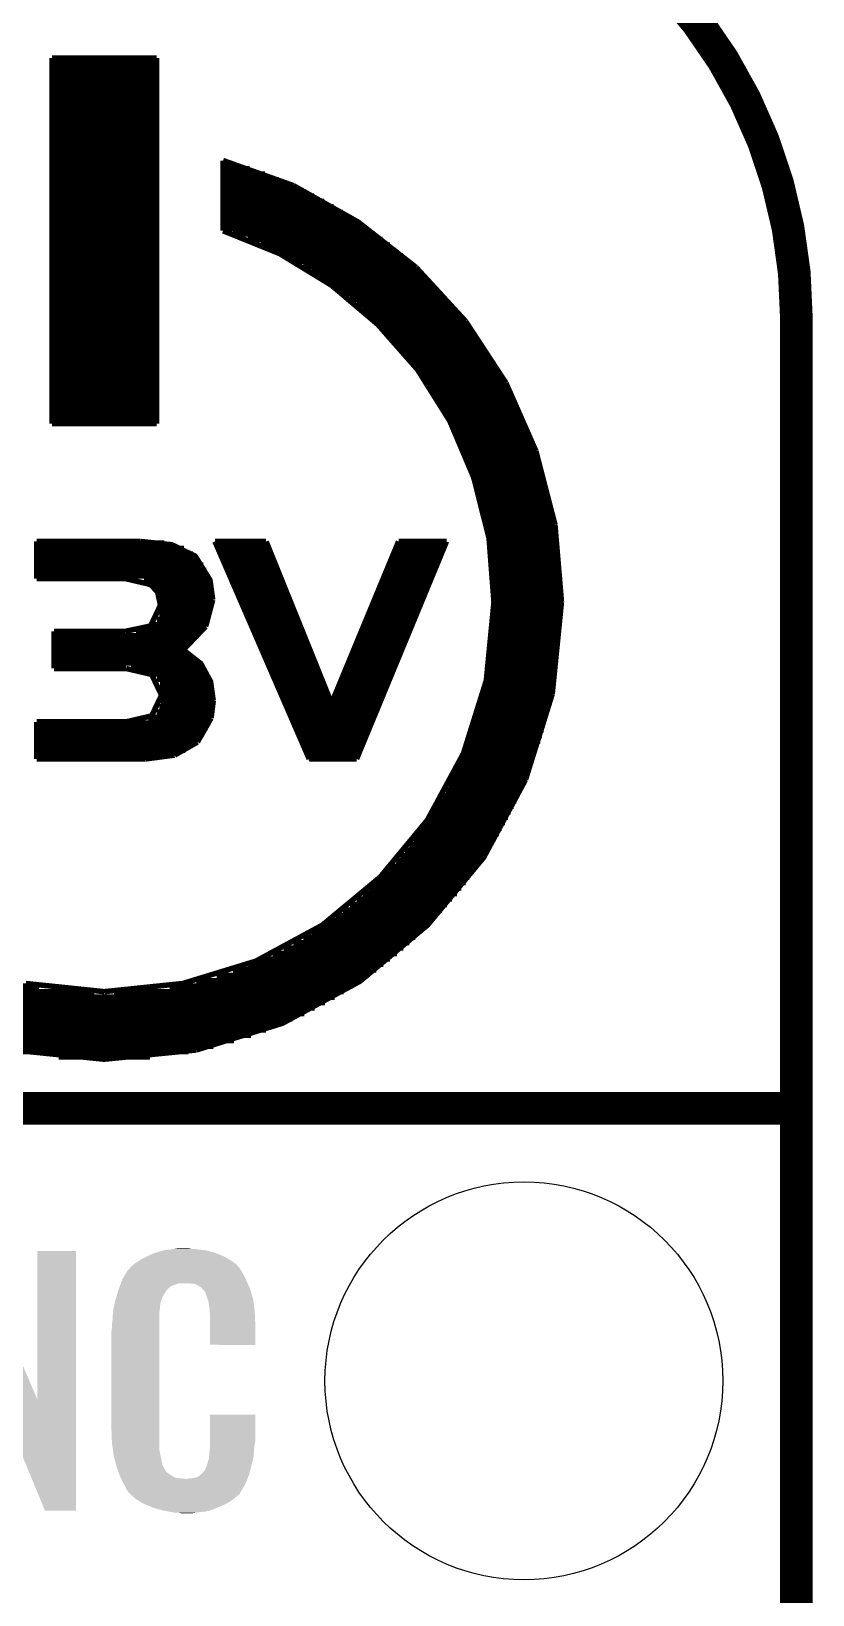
# Model space of a CAD drawing. Extents: x -1.3 to 24.2, y -3.9 to 39.2.
# Drawn here: x 20.56 to 24.21, y 16.78 to 24.07 of the extents above; entities that cross this region are included whole.
import ezdxf

# ---------------------------------------------------------------- set-up
doc = ezdxf.new("R2010")
doc.units = 0
doc.layers.get('0').update_dxf_attribs({"linetype": 'CONTINUOUS'})
for name, color, linetype in [('6DOF_IMU_14_CLICK_V100_GKO', 5, 'CONTINUOUS'), ('6DOF_IMU_14_CLICK_V100_GTO', 14, 'CONTINUOUS'), ('6DOF_IMU_14_CLICK_V100_GTS', 12, 'CONTINUOUS')]:
    doc.layers.add(name, color=color, linetype=linetype)

# ---------------------------------------------------------------- blocks, each defined once
blk = doc.blocks.new('ROUND_24')
blk.add_circle((0, 0), 0.9271)

msp = doc.modelspace()

# ---------------------------------------------------------------- linework, layer by layer
at = {"layer": '6DOF_IMU_14_CLICK_V100_GKO', "const_width": 0.1524}
msp.add_lwpolyline([(24.13, 22.733, 0.4142136), (21.844, 25.019)], format="xyb", dxfattribs=at)
msp.add_lwpolyline([(24.13, -1.27), (24.13, 22.733)], dxfattribs=at)
at = {"layer": '6DOF_IMU_14_CLICK_V100_GTO'}
for points, const_width in [([(20.66036, 22.24024), (20.66036, 23.94458)], 0.0254), ([(20.66036, 23.94458), (21.14804, 23.94458)], 0.0254), ([(20.66036, 23.93442), (21.14804, 23.93442)], 0.0254), ([(20.66036, 23.90902), (21.14804, 23.90902)], 0.0254), ([(21.14804, 22.24024), (21.14804, 23.94458)], 0.0254), ([(20.66036, 23.88362), (21.14804, 23.88362)], 0.0254), ([(20.66036, 23.85822), (21.14804, 23.85822)], 0.0254), ([(20.66036, 23.83282), (21.14804, 23.83282)], 0.0254), ([(20.66036, 23.80742), (21.14804, 23.80742)], 0.0254), ([(20.66036, 23.78202), (21.14804, 23.78202)], 0.0254), ([(20.66036, 23.75662), (21.14804, 23.75662)], 0.0254), ([(20.66036, 23.73122), (21.14804, 23.73122)], 0.0254), ([(20.66036, 23.70582), (21.14804, 23.70582)], 0.0254), ([(20.66036, 23.68042), (21.14804, 23.68042)], 0.0254), ([(20.66036, 23.65502), (21.14804, 23.65502)], 0.0254), ([(20.66036, 23.62962), (21.14804, 23.62962)], 0.0254), ([(20.66036, 23.60422), (21.14804, 23.60422)], 0.0254), ([(20.66036, 23.57882), (21.14804, 23.57882)], 0.0254), ([(20.66036, 23.55342), (21.14804, 23.55342)], 0.0254), ([(20.66036, 23.52802), (21.14804, 23.52802)], 0.0254), ([(20.66036, 23.50262), (21.14804, 23.50262)], 0.0254), ([(20.66036, 23.47722), (21.14804, 23.47722)], 0.0254), ([(20.66036, 23.45182), (21.14804, 23.45182)], 0.0254), ([(21.45792, 23.1394), (21.45792, 23.46706)], 0.0254), ([(21.45792, 23.46706), (21.78558, 23.35022)], 0.0254), ([(21.45792, 23.45436), (21.5011, 23.45436)], 0.0254), ([(20.66036, 23.42642), (21.14804, 23.42642)], 0.0254), ([(20.66036, 23.40102), (21.14804, 23.40102)], 0.0254), ([(21.45792, 23.42896), (21.58238, 23.42896)], 0.0254), ([(21.45792, 23.40356), (21.6535, 23.40356)], 0.0254), ([(21.45792, 23.37816), (21.717, 23.37816)], 0.0254), ([(20.66036, 23.37562), (21.14804, 23.37562)], 0.0254), ([(20.66036, 23.35022), (21.14804, 23.35022)], 0.0254), ([(20.66036, 23.32482), (21.14804, 23.32482)], 0.0254), ([(21.45792, 23.35276), (21.77542, 23.35276)], 0.0254), ([(21.45792, 23.32736), (21.8313, 23.32736)], 0.0254), ([(21.78558, 23.35022), (22.08784, 23.18004)], 0.0254), ([(20.66036, 23.29942), (21.14804, 23.29942)], 0.0254), ([(20.66036, 23.27402), (21.14804, 23.27402)], 0.0254), ([(20.66036, 23.24862), (21.14804, 23.24862)], 0.0254), ([(21.45792, 23.30196), (21.8821, 23.30196)], 0.0254), ([(21.45792, 23.27656), (21.93036, 23.27656)], 0.0254), ([(21.45792, 23.25116), (21.97354, 23.25116)], 0.0254), ([(20.66036, 23.22322), (21.14804, 23.22322)], 0.0254), ([(20.66036, 23.19782), (21.14804, 23.19782)], 0.0254), ([(20.66036, 23.17242), (21.14804, 23.17242)], 0.0254), ([(21.45792, 23.22576), (22.01672, 23.22576)], 0.0254), ([(21.45792, 23.20036), (22.05736, 23.20036)], 0.0254), ([(21.45792, 23.17496), (22.09546, 23.17496)], 0.0254), ([(22.08784, 23.18004), (22.35708, 22.96922)], 0.0254), ([(20.66036, 23.14702), (21.14804, 23.14702)], 0.0254), ([(20.66036, 23.12162), (21.14804, 23.12162)], 0.0254), ([(20.66036, 23.09622), (21.14804, 23.09622)], 0.0254), ([(21.45792, 23.14956), (22.13356, 23.14956)], 0.0254), ([(21.45792, 23.1394), (21.72208, 23.03272), (21.96338, 22.8854), (22.17928, 22.70252), (22.3647, 22.4917), (22.51456, 22.25294), (22.62632, 21.98878), (22.69744, 21.70684), (22.7203, 21.40966)], 0.0254), ([(21.50364, 23.12416), (22.16658, 23.12416)], 0.0254), ([(21.57222, 23.09876), (22.20214, 23.09876)], 0.0254), ([(20.66036, 23.07082), (21.14804, 23.07082)], 0.0254), ([(20.66036, 23.04542), (21.14804, 23.04542)], 0.0254), ([(20.66036, 23.02002), (21.14804, 23.02002)], 0.0254), ([(21.63318, 23.07336), (22.23516, 23.07336)], 0.0254), ([(21.68906, 23.04796), (22.26564, 23.04796)], 0.0254), ([(21.73986, 23.02256), (22.29612, 23.02256)], 0.0254), ([(20.66036, 22.99462), (21.14804, 22.99462)], 0.0254), ([(20.66036, 22.96922), (21.14804, 22.96922)], 0.0254), ([(20.66036, 22.94382), (21.14804, 22.94382)], 0.0254), ([(21.78558, 22.99716), (22.32406, 22.99716)], 0.0254), ([(21.8313, 22.97176), (22.352, 22.97176)], 0.0254), ([(21.87194, 22.94636), (22.37994, 22.94636)], 0.0254), ([(22.35708, 22.96922), (22.58822, 22.71776)], 0.0254), ([(20.66036, 22.91842), (21.14804, 22.91842)], 0.0254), ([(20.66036, 22.89302), (21.14804, 22.89302)], 0.0254), ([(20.66036, 22.86762), (21.14804, 22.86762)], 0.0254), ([(21.91004, 22.92096), (22.40534, 22.92096)], 0.0254), ([(21.94814, 22.89556), (22.43074, 22.89556)], 0.0254), ([(21.9837, 22.87016), (22.4536, 22.87016)], 0.0254), ([(20.66036, 22.84222), (21.14804, 22.84222)], 0.0254), ([(20.66036, 22.81682), (21.14804, 22.81682)], 0.0254), ([(22.01672, 22.84476), (22.479, 22.84476)], 0.0254), ([(22.04974, 22.81936), (22.50186, 22.81936)], 0.0254), ([(22.08022, 22.79396), (22.52472, 22.79396)], 0.0254), ([(20.66036, 22.79142), (21.14804, 22.79142)], 0.0254), ([(20.66036, 22.76602), (21.14804, 22.76602)], 0.0254), ([(20.66036, 22.74062), (21.14804, 22.74062)], 0.0254), ([(22.10816, 22.76856), (22.54504, 22.76856)], 0.0254), ([(22.1361, 22.74316), (22.56536, 22.74316)], 0.0254), ([(20.66036, 22.71522), (21.14804, 22.71522)], 0.0254), ([(20.66036, 22.68982), (21.14804, 22.68982)], 0.0254), ([(20.66036, 22.66442), (21.14804, 22.66442)], 0.0254), ([(22.16404, 22.71776), (22.58568, 22.71776)], 0.0254), ([(22.18944, 22.69236), (22.606, 22.69236)], 0.0254), ([(22.21484, 22.66696), (22.62378, 22.66696)], 0.0254), ([(22.58822, 22.71776), (22.77618, 22.43074)], 0.0254), ([(20.66036, 22.63902), (21.14804, 22.63902)], 0.0254), ([(20.66036, 22.61362), (21.14804, 22.61362)], 0.0254), ([(20.66036, 22.58822), (21.14804, 22.58822)], 0.0254), ([(22.2377, 22.64156), (22.64156, 22.64156)], 0.0254), ([(22.26056, 22.61616), (22.65934, 22.61616)], 0.0254), ([(22.28342, 22.59076), (22.67712, 22.59076)], 0.0254), ([(20.66036, 22.56282), (21.14804, 22.56282)], 0.0254), ([(20.66036, 22.53742), (21.14804, 22.53742)], 0.0254), ([(20.66036, 22.51202), (21.14804, 22.51202)], 0.0254), ([(22.30628, 22.56536), (22.6949, 22.56536)], 0.0254), ([(22.3266, 22.53996), (22.71014, 22.53996)], 0.0254), ([(22.34692, 22.51456), (22.72538, 22.51456)], 0.0254), ([(20.66036, 22.48662), (21.14804, 22.48662)], 0.0254), ([(20.66036, 22.46122), (21.14804, 22.46122)], 0.0254), ([(20.66036, 22.43582), (21.14804, 22.43582)], 0.0254), ([(22.3647, 22.48916), (22.74062, 22.48916)], 0.0254), ([(22.38248, 22.46376), (22.75586, 22.46376)], 0.0254), ([(22.40026, 22.43836), (22.7711, 22.43836)], 0.0254), ([(22.77618, 22.43074), (22.91588, 22.11324)], 0.0254), ([(20.66036, 22.41042), (21.14804, 22.41042)], 0.0254), ([(20.66036, 22.38502), (21.14804, 22.38502)], 0.0254), ([(20.66036, 22.35962), (21.14804, 22.35962)], 0.0254), ([(22.41804, 22.41296), (22.7838, 22.41296)], 0.0254), ([(22.43582, 22.38756), (22.79904, 22.38756)], 0.0254), ([(22.45106, 22.36216), (22.81174, 22.36216)], 0.0254), ([(20.66036, 22.33422), (21.14804, 22.33422)], 0.0254), ([(20.66036, 22.30882), (21.14804, 22.30882)], 0.0254), ([(20.66036, 22.28342), (21.14804, 22.28342)], 0.0254), ([(22.4663, 22.33676), (22.82444, 22.33676)], 0.0254), ([(22.48154, 22.31136), (22.8346, 22.31136)], 0.0254), ([(22.49678, 22.28596), (22.8473, 22.28596)], 0.0254), ([(20.66036, 22.25802), (21.14804, 22.25802)], 0.0254), ([(20.66036, 22.24024), (21.14804, 22.24024)], 0.0254), ([(22.50948, 22.26056), (22.85746, 22.26056)], 0.0254), ([(22.52218, 22.23516), (22.87016, 22.23516)], 0.0254), ([(22.53488, 22.20976), (22.88032, 22.20976)], 0.0254), ([(22.54758, 22.18436), (22.89048, 22.18436)], 0.0254), ([(22.56028, 22.15896), (22.90064, 22.15896)], 0.0254), ([(22.57044, 22.13356), (22.90826, 22.13356)], 0.0254), ([(22.5806, 22.10816), (22.91842, 22.10816)], 0.0254), ([(22.5933, 22.08276), (22.92604, 22.08276)], 0.0254), ([(22.91588, 22.11324), (23.00478, 21.77034)], 0.0254), ([(22.60092, 22.05736), (22.9362, 22.05736)], 0.0254), ([(22.61108, 22.03196), (22.94382, 22.03196)], 0.0254), ([(22.62124, 22.00656), (22.95144, 22.00656)], 0.0254), ([(22.62886, 21.98116), (22.95906, 21.98116)], 0.0254), ([(22.63648, 21.95576), (22.96414, 21.95576)], 0.0254), ([(22.6441, 21.93036), (22.97176, 21.93036)], 0.0254), ([(22.65172, 21.90496), (22.97684, 21.90496)], 0.0254), ([(22.65934, 21.87956), (22.98446, 21.87956)], 0.0254), ([(22.66696, 21.85416), (22.98954, 21.85416)], 0.0254), ([(22.67204, 21.82876), (22.99462, 21.82876)], 0.0254), ([(22.67712, 21.80336), (22.9997, 21.80336)], 0.0254), ([(22.68474, 21.77796), (23.00478, 21.77796)], 0.0254), ([(22.68982, 21.75256), (23.00732, 21.75256)], 0.0254), ([(22.69236, 21.72716), (23.0124, 21.72716)], 0.0254), ([(22.69744, 21.70176), (23.01494, 21.70176)], 0.0254), ([(23.00478, 21.77034), (23.03526, 21.40966)], 0.0254), ([(20.58924, 21.51888), (20.58924, 21.6916)], 0.0254), ([(20.58924, 21.6916), (21.07438, 21.6916)], 0.0254), ([(20.58924, 21.68398), (21.1836, 21.68398)], 0.0254), ([(20.58924, 21.65858), (21.27504, 21.65858)], 0.0254), ([(20.58924, 21.63318), (21.31822, 21.63318)], 0.0254), ([(21.07438, 21.6916), (21.21916, 21.67636), (21.32838, 21.62302), (21.39696, 21.51126), (21.40966, 21.41982)], 0.0254), ([(21.41982, 21.6916), (21.65858, 21.6916)], 0.0254), ([(21.41982, 21.6916), (21.85924, 20.67814)], 0.0254), ([(21.42744, 21.67382), (21.6662, 21.67382)], 0.0254), ([(21.4376, 21.64842), (21.67636, 21.64842)], 0.0254), ([(21.65858, 21.6916), (21.96338, 20.93722), (22.2758, 21.6916)], 0.0254), ([(22.08022, 20.67814), (22.49932, 21.6916)], 0.0254), ([(22.25802, 21.64842), (22.48154, 21.64842)], 0.0254), ([(22.26818, 21.67382), (22.49424, 21.67382)], 0.0254), ([(22.2758, 21.6916), (22.49932, 21.6916)], 0.0254), ([(22.70252, 21.67636), (23.02002, 21.67636)], 0.0254), ([(22.70506, 21.65096), (23.02256, 21.65096)], 0.0254), ([(20.58924, 21.60778), (21.34616, 21.60778)], 0.0254), ([(20.58924, 21.58238), (21.36648, 21.58238)], 0.0254), ([(20.58924, 21.55698), (21.37918, 21.55698)], 0.0254), ([(21.44776, 21.62302), (21.68652, 21.62302)], 0.0254), ([(21.46046, 21.59762), (21.69668, 21.59762)], 0.0254), ([(21.47062, 21.57222), (21.70684, 21.57222)], 0.0254), ([(22.225, 21.57222), (22.45106, 21.57222)], 0.0254), ([(22.23516, 21.59762), (22.46122, 21.59762)], 0.0254), ([(22.24532, 21.62302), (22.47138, 21.62302)], 0.0254), ([(22.7076, 21.62556), (23.0251, 21.62556)], 0.0254), ([(22.71014, 21.60016), (23.02764, 21.60016)], 0.0254), ([(22.71268, 21.57476), (23.03018, 21.57476)], 0.0254), ([(20.58924, 21.53158), (21.38934, 21.53158)], 0.0254), ([(20.58924, 21.51888), (21.00072, 21.51888)], 0.0254), ([(21.00072, 21.51888), (21.1201, 21.49094)], 0.0254), ([(21.08962, 21.50618), (21.39696, 21.50618)], 0.0254), ([(21.1201, 21.49094), (21.15312, 21.45538)], 0.0254), ([(21.48078, 21.54682), (21.717, 21.54682)], 0.0254), ([(21.49348, 21.52142), (21.72716, 21.52142)], 0.0254), ([(21.50364, 21.49602), (21.73732, 21.49602)], 0.0254), ([(22.19452, 21.49602), (22.41804, 21.49602)], 0.0254), ([(22.20468, 21.52142), (22.43074, 21.52142)], 0.0254), ([(22.21484, 21.54682), (22.4409, 21.54682)], 0.0254), ([(22.71522, 21.54936), (23.03018, 21.54936)], 0.0254), ([(22.71776, 21.52396), (23.03272, 21.52396)], 0.0254), ([(22.71776, 21.49856), (23.03272, 21.49856)], 0.0254), ([(21.13534, 21.48078), (21.40458, 21.48078)], 0.0254), ([(21.15312, 21.45538), (21.40712, 21.45538)], 0.0254), ([(21.15312, 21.45538), (21.16582, 21.39442)], 0.0254), ([(21.16328, 21.42998), (21.40966, 21.42998)], 0.0254), ([(21.37664, 21.29536), (21.40966, 21.41982)], 0.0254), ([(21.5138, 21.47062), (21.74748, 21.47062)], 0.0254), ([(21.5265, 21.44522), (21.75764, 21.44522)], 0.0254), ([(21.53666, 21.41982), (21.7678, 21.41982)], 0.0254), ([(22.1615, 21.41982), (22.38756, 21.41982)], 0.0254), ([(22.1742, 21.44522), (22.39772, 21.44522)], 0.0254), ([(22.18436, 21.47062), (22.40788, 21.47062)], 0.0254), ([(22.68474, 21.0439), (22.7203, 21.40966)], 0.0254), ([(22.7203, 21.47316), (23.03526, 21.47316)], 0.0254), ([(22.7203, 21.44776), (23.03526, 21.44776)], 0.0254), ([(22.7203, 21.42236), (23.03526, 21.42236)], 0.0254), ([(22.99208, 20.9804), (23.03526, 21.40966)], 0.0254), ([(21.00072, 21.2725), (21.1201, 21.2979), (21.16582, 21.39442)], 0.0254), ([(21.16074, 21.35378), (21.40204, 21.35378)], 0.0254), ([(21.16582, 21.40458), (21.40966, 21.40458)], 0.0254), ([(21.16582, 21.37918), (21.40712, 21.37918)], 0.0254), ([(21.54682, 21.39442), (21.77796, 21.39442)], 0.0254), ([(21.55952, 21.36902), (21.78812, 21.36902)], 0.0254), ([(21.56968, 21.34362), (21.79828, 21.34362)], 0.0254), ([(22.13102, 21.34362), (22.35708, 21.34362)], 0.0254), ([(22.14118, 21.36902), (22.36724, 21.36902)], 0.0254), ([(22.15134, 21.39442), (22.3774, 21.39442)], 0.0254), ([(22.7203, 21.39696), (23.03526, 21.39696)], 0.0254), ([(22.7203, 21.37156), (23.03526, 21.37156)], 0.0254), ([(22.7203, 21.34616), (23.03526, 21.34616)], 0.0254), ([(20.67052, 21.09978), (20.67052, 21.2725)], 0.0254), ([(20.67052, 21.2725), (21.00072, 21.2725)], 0.0254), ([(21.05152, 21.27758), (21.36394, 21.27758)], 0.0254), ([(21.12518, 21.30298), (21.37918, 21.30298)], 0.0254), ([(21.15058, 21.32838), (21.39188, 21.32838)], 0.0254), ([(21.2725, 21.18614), (21.37664, 21.29536)], 0.0254), ([(21.57984, 21.31822), (21.80844, 21.31822)], 0.0254), ([(21.59254, 21.29282), (21.8186, 21.29282)], 0.0254), ([(21.6027, 21.26742), (21.82876, 21.26742)], 0.0254), ([(22.10054, 21.26742), (22.32406, 21.26742)], 0.0254), ([(22.1107, 21.29282), (22.33422, 21.29282)], 0.0254), ([(22.12086, 21.31822), (22.34438, 21.31822)], 0.0254), ([(22.71522, 21.26996), (23.03018, 21.26996)], 0.0254), ([(22.71776, 21.32076), (23.03272, 21.32076)], 0.0254), ([(22.71776, 21.29536), (23.03272, 21.29536)], 0.0254), ([(20.67052, 21.25218), (21.34362, 21.25218)], 0.0254), ([(20.67052, 21.22678), (21.31822, 21.22678)], 0.0254), ([(20.67052, 21.20138), (21.29028, 21.20138)], 0.0254), ([(21.61286, 21.24202), (21.83892, 21.24202)], 0.0254), ([(21.62556, 21.21662), (21.85162, 21.21662)], 0.0254), ([(21.63572, 21.19122), (21.86178, 21.19122)], 0.0254), ([(22.06752, 21.19122), (22.29358, 21.19122)], 0.0254), ([(22.07768, 21.21662), (22.30374, 21.21662)], 0.0254), ([(22.09038, 21.24202), (22.3139, 21.24202)], 0.0254), ([(22.7076, 21.19376), (23.0251, 21.19376)], 0.0254), ([(22.71014, 21.21916), (23.02764, 21.21916)], 0.0254), ([(22.71268, 21.24456), (23.03018, 21.24456)], 0.0254), ([(20.67052, 21.17598), (21.28774, 21.17598)], 0.0254), ([(20.67052, 21.15058), (21.3233, 21.15058)], 0.0254), ([(20.67052, 21.12518), (21.35124, 21.12518)], 0.0254), ([(21.2725, 21.18614), (21.35378, 21.12264), (21.3995, 21.03882), (21.4122, 20.94992)], 0.0254), ([(21.64842, 21.16582), (21.87194, 21.16582)], 0.0254), ([(21.65858, 21.14042), (21.8821, 21.14042)], 0.0254), ([(22.0472, 21.14042), (22.27072, 21.14042)], 0.0254), ([(22.05736, 21.16582), (22.28088, 21.16582)], 0.0254), ([(22.69744, 21.11756), (23.01494, 21.11756)], 0.0254), ([(22.70252, 21.14296), (23.02002, 21.14296)], 0.0254), ([(22.70506, 21.16836), (23.02256, 21.16836)], 0.0254), ([(20.67052, 21.09978), (21.0058, 21.09978)], 0.0254), ([(21.0058, 21.09978), (21.12518, 21.07184)], 0.0254), ([(21.02866, 21.09978), (21.37156, 21.09978)], 0.0254), ([(21.12264, 21.07438), (21.3868, 21.07438)], 0.0254), ([(21.12518, 21.07184), (21.1709, 20.97532)], 0.0254), ([(21.15058, 21.04898), (21.39696, 21.04898)], 0.0254), ([(21.66874, 21.11502), (21.89226, 21.11502)], 0.0254), ([(21.68144, 21.08962), (21.90242, 21.08962)], 0.0254), ([(21.6916, 21.06422), (21.91258, 21.06422)], 0.0254), ([(22.01672, 21.06422), (22.24024, 21.06422)], 0.0254), ([(22.02688, 21.08962), (22.2504, 21.08962)], 0.0254), ([(22.03704, 21.11502), (22.26056, 21.11502)], 0.0254), ([(22.68982, 21.06676), (23.00732, 21.06676)], 0.0254), ([(22.69236, 21.09216), (23.0124, 21.09216)], 0.0254), ([(21.0058, 20.85086), (21.12518, 20.8788), (21.1709, 20.97532)], 0.0254), ([(21.16328, 21.02358), (21.40458, 21.02358)], 0.0254), ([(21.16836, 20.99818), (21.40966, 20.99818)], 0.0254), ([(21.1709, 20.97278), (21.4122, 20.97278)], 0.0254), ([(21.70176, 21.03882), (21.92274, 21.03882)], 0.0254), ([(21.71446, 21.01342), (21.9329, 21.01342)], 0.0254), ([(21.72462, 20.98802), (21.94306, 20.98802)], 0.0254), ([(21.9837, 20.98802), (22.20722, 20.98802)], 0.0254), ([(21.99386, 21.01342), (22.21738, 21.01342)], 0.0254), ([(22.00656, 21.03882), (22.23008, 21.03882)], 0.0254), ([(22.57806, 20.70354), (22.68474, 21.0439)], 0.0254), ([(22.67204, 20.99056), (22.99462, 20.99056)], 0.0254), ([(22.67712, 21.01596), (22.9997, 21.01596)], 0.0254), ([(22.68474, 21.04136), (23.00478, 21.04136)], 0.0254), ([(22.86762, 20.58162), (22.99208, 20.9804)], 0.0254), ([(21.16074, 20.92198), (21.4122, 20.92198)], 0.0254), ([(21.16836, 20.94738), (21.4122, 20.94738)], 0.0254), ([(21.40204, 20.86864), (21.4122, 20.94992)], 0.0254), ([(21.73478, 20.96262), (21.95322, 20.96262)], 0.0254), ([(21.74748, 20.93722), (21.96338, 20.93722)], 0.0254), ([(21.75764, 20.91182), (22.17674, 20.91182)], 0.0254), ([(21.96338, 20.93722), (22.1869, 20.93722)], 0.0254), ([(21.97354, 20.96262), (22.19706, 20.96262)], 0.0254), ([(22.65172, 20.91436), (22.97684, 20.91436)], 0.0254), ([(22.65934, 20.93976), (22.98446, 20.93976)], 0.0254), ([(22.66696, 20.96516), (22.98954, 20.96516)], 0.0254), ([(20.58924, 20.67814), (20.58924, 20.85086)], 0.0254), ([(20.58924, 20.85086), (21.0058, 20.85086)], 0.0254), ([(20.58924, 20.84578), (21.39442, 20.84578)], 0.0254), ([(21.10994, 20.87118), (21.40204, 20.87118)], 0.0254), ([(21.14804, 20.89658), (21.40712, 20.89658)], 0.0254), ([(21.33854, 20.75688), (21.40204, 20.86864)], 0.0254), ([(21.7678, 20.88642), (22.16658, 20.88642)], 0.0254), ([(21.7805, 20.86102), (22.15388, 20.86102)], 0.0254), ([(21.79066, 20.83562), (22.14372, 20.83562)], 0.0254), ([(22.62886, 20.83816), (22.95906, 20.83816)], 0.0254), ([(22.63648, 20.86356), (22.96414, 20.86356)], 0.0254), ([(22.6441, 20.88896), (22.97176, 20.88896)], 0.0254), ([(20.58924, 20.82038), (21.38426, 20.82038)], 0.0254), ([(20.58924, 20.79498), (21.36902, 20.79498)], 0.0254), ([(20.58924, 20.76958), (21.3487, 20.76958)], 0.0254), ([(21.23186, 20.69592), (21.33854, 20.75688)], 0.0254), ([(21.80082, 20.81022), (22.13356, 20.81022)], 0.0254), ([(21.81352, 20.78482), (22.1234, 20.78482)], 0.0254), ([(21.82368, 20.75942), (22.11324, 20.75942)], 0.0254), ([(22.60092, 20.76196), (22.9362, 20.76196)], 0.0254), ([(22.61108, 20.78736), (22.94382, 20.78736)], 0.0254), ([(22.62124, 20.81276), (22.95144, 20.81276)], 0.0254), ([(20.58924, 20.74418), (21.32076, 20.74418)], 0.0254), ([(20.58924, 20.71878), (21.28266, 20.71878)], 0.0254), ([(20.58924, 20.69338), (21.21662, 20.69338)], 0.0254), ([(21.09724, 20.67814), (21.23186, 20.69592)], 0.0254), ([(21.83384, 20.73402), (22.10308, 20.73402)], 0.0254), ([(21.84654, 20.70862), (22.09292, 20.70862)], 0.0254), ([(21.8567, 20.68322), (22.08022, 20.68322)], 0.0254), ([(22.41042, 20.39366), (22.57806, 20.70354)], 0.0254), ([(22.57044, 20.68576), (22.90826, 20.68576)], 0.0254), ([(22.5806, 20.71116), (22.91842, 20.71116)], 0.0254), ([(22.5933, 20.73656), (22.92604, 20.73656)], 0.0254), ([(20.58924, 20.67814), (21.09724, 20.67814)], 0.0254), ([(21.85924, 20.67814), (22.08022, 20.67814)], 0.0254), ([(22.53488, 20.60956), (22.88032, 20.60956)], 0.0254), ([(22.54758, 20.63496), (22.89048, 20.63496)], 0.0254), ([(22.56028, 20.66036), (22.90064, 20.66036)], 0.0254), ([(21.33346, 19.32178), (21.73478, 19.44624), (22.09546, 19.64182), (22.41042, 19.90344), (22.67204, 20.2184), (22.86762, 20.58162)], 0.0254), ([(22.50948, 20.55876), (22.86, 20.55876)], 0.0254), ([(22.52218, 20.58416), (22.87016, 20.58416)], 0.0254), ([(22.4663, 20.48256), (22.82444, 20.48256)], 0.0254), ([(22.48154, 20.50796), (22.83714, 20.50796)], 0.0254), ([(22.49678, 20.53336), (22.8473, 20.53336)], 0.0254), ([(22.18944, 20.12696), (22.41042, 20.39366)], 0.0254), ([(22.41804, 20.40636), (22.78634, 20.40636)], 0.0254), ([(22.43582, 20.43176), (22.79904, 20.43176)], 0.0254), ([(22.45106, 20.45716), (22.81174, 20.45716)], 0.0254), ([(22.3647, 20.33016), (22.74316, 20.33016)], 0.0254), ([(22.38502, 20.35556), (22.75586, 20.35556)], 0.0254), ([(22.4028, 20.38096), (22.7711, 20.38096)], 0.0254), ([(22.30628, 20.25396), (22.6949, 20.25396)], 0.0254), ([(22.3266, 20.27936), (22.71268, 20.27936)], 0.0254), ([(22.34692, 20.30476), (22.72792, 20.30476)], 0.0254), ([(22.2377, 20.17776), (22.6441, 20.17776)], 0.0254), ([(22.2631, 20.20316), (22.66188, 20.20316)], 0.0254), ([(22.28342, 20.22856), (22.67966, 20.22856)], 0.0254), ([(21.9202, 19.90344), (22.18944, 20.12696)], 0.0254), ([(22.16404, 20.10156), (22.58822, 20.10156)], 0.0254), ([(22.18944, 20.12696), (22.606, 20.12696)], 0.0254), ([(22.21484, 20.15236), (22.62632, 20.15236)], 0.0254), ([(22.08022, 20.02536), (22.52472, 20.02536)], 0.0254), ([(22.10816, 20.05076), (22.54758, 20.05076)], 0.0254), ([(22.1361, 20.07616), (22.5679, 20.07616)], 0.0254), ([(22.01672, 19.97456), (22.479, 19.97456)], 0.0254), ([(22.04974, 19.99996), (22.50186, 19.99996)], 0.0254), ([(21.61032, 19.7358), (21.9202, 19.90344)], 0.0254), ([(21.91258, 19.89836), (22.40788, 19.89836)], 0.0254), ([(21.94814, 19.92376), (22.43328, 19.92376)], 0.0254), ([(21.9837, 19.94916), (22.45614, 19.94916)], 0.0254), ([(21.78558, 19.82216), (22.3266, 19.82216)], 0.0254), ([(21.8313, 19.84756), (22.35454, 19.84756)], 0.0254), ([(21.87194, 19.87296), (22.37994, 19.87296)], 0.0254), ([(21.26996, 19.63166), (21.61032, 19.7358)], 0.0254), ([(21.63318, 19.74596), (22.23516, 19.74596)], 0.0254), ([(21.68906, 19.77136), (22.26818, 19.77136)], 0.0254), ([(21.73986, 19.79676), (22.29866, 19.79676)], 0.0254), ([(21.42744, 19.66976), (22.1361, 19.66976)], 0.0254), ([(21.50364, 19.69516), (22.17166, 19.69516)], 0.0254), ([(21.57222, 19.72056), (22.20468, 19.72056)], 0.0254), ([(19.7485, 19.61896), (20.5994, 19.61896)], 0.0254), ([(19.7866, 19.59356), (20.85848, 19.59356)], 0.0254), ([(20.53844, 19.63166), (20.9042, 19.59356)], 0.0254), ([(20.9042, 19.59356), (21.26996, 19.63166)], 0.0254), ([(20.94992, 19.59356), (22.01926, 19.59356)], 0.0254), ([(21.209, 19.61896), (22.0599, 19.61896)], 0.0254), ([(21.33346, 19.64436), (22.098, 19.64436)], 0.0254), ([(19.82978, 19.56816), (21.97862, 19.56816)], 0.0254), ([(19.8755, 19.54276), (21.9329, 19.54276)], 0.0254), ([(19.92122, 19.51736), (21.88464, 19.51736)], 0.0254), ([(19.97202, 19.49196), (21.83638, 19.49196)], 0.0254), ([(20.02536, 19.46656), (21.7805, 19.46656)], 0.0254), ([(20.08632, 19.44116), (21.72208, 19.44116)], 0.0254), ([(20.14982, 19.41576), (21.65858, 19.41576)], 0.0254), ([(20.22094, 19.39036), (21.58746, 19.39036)], 0.0254), ([(20.29968, 19.36496), (21.50872, 19.36496)], 0.0254), ([(20.39366, 19.33956), (21.4122, 19.33956)], 0.0254), ([(20.47494, 19.32178), (20.9042, 19.2786), (21.33346, 19.32178)], 0.0254), ([(20.51304, 19.31416), (21.29536, 19.31416)], 0.0254), ([(20.69084, 19.28876), (21.11756, 19.28876)], 0.0254), ([(19.558, 19.05), (24.13, 19.05)], 0.1524)]:
    msp.add_lwpolyline(points, dxfattribs=dict(at, const_width=const_width))
for points in [[(20.59178, 17.693758), (20.591802, 18.384496), (20.772106, 17.693758), (20.77212, 18.384496)], [(20.591802, 18.384496), (20.591804, 18.38452), (20.77212, 18.384496), (20.591804, 18.38452)], [(21.10232, 18.35912), (21.11248, 18.3642), (21.463, 18.35912), (21.450664, 18.3642)], [(21.11248, 18.3642), (21.13534, 18.374362), (21.450664, 18.3642), (21.425986, 18.374362)], [(21.13534, 18.374362), (21.1438, 18.3769), (21.425986, 18.374362), (21.419822, 18.3769)], [(21.1438, 18.3769), (21.177672, 18.38706), (21.419822, 18.3769), (21.381722, 18.38706)], [(21.177672, 18.38706), (21.186142, 18.3896), (21.381722, 18.38706), (21.361402, 18.3896)], [(21.186142, 18.3896), (21.21662, 18.39214), (21.361402, 18.3896), (21.34108, 18.39214)], [(21.21662, 18.39214), (21.23186, 18.39468), (21.34108, 18.39214), (21.3233, 18.39468)], [(21.23186, 18.39468), (21.247102, 18.39722), (21.310602, 18.39468), (21.297902, 18.39722)], [(20.996982, 18.26768), (21.01043, 18.29054), (21.55698, 18.26768), (21.544282, 18.29054)], [(21.01043, 18.29054), (21.01342, 18.295622), (21.544282, 18.29054), (21.540472, 18.295622)], [(21.01342, 18.295622), (21.013444, 18.29816), (21.540472, 18.295622), (21.53857, 18.29816)], [(21.013444, 18.29816), (21.018506, 18.298168), (21.53857, 18.29816), (21.538564, 18.298168)], [(21.018506, 18.298168), (21.020532, 18.300702), (21.538564, 18.298168), (21.536662, 18.300702)], [(21.020532, 18.300702), (21.02459, 18.305776), (21.536662, 18.300702), (21.534122, 18.305776)], [(21.02459, 18.305776), (21.02866, 18.310862), (21.534122, 18.305776), (21.529764, 18.310862)], [(21.02866, 18.310862), (21.043174, 18.32356), (21.529764, 18.310862), (21.518882, 18.32356)], [(21.043174, 18.32356), (21.048982, 18.32864), (21.518882, 18.32356), (21.511772, 18.32864)], [(21.048982, 18.32864), (21.060958, 18.336262), (21.511772, 18.32864), (21.5011, 18.336262)], [(21.060958, 18.336262), (21.076922, 18.34642), (21.5011, 18.336262), (21.48417, 18.34642)], [(21.076922, 18.34642), (21.10232, 18.35912), (21.48417, 18.34642), (21.463, 18.35912)], [(20.972108, 18.20926), (20.975852, 18.21942), (21.20138, 18.20926), (21.214082, 18.21942)], [(20.975852, 18.21942), (20.977724, 18.2245), (21.214082, 18.21942), (21.22424, 18.2245)], [(20.977724, 18.2245), (20.981466, 18.234658), (21.22424, 18.2245), (21.252178, 18.234658)], [(20.981466, 18.234658), (20.981468, 18.23466), (21.252178, 18.234658), (21.300438, 18.23466)], [(20.981468, 18.23466), (20.983338, 18.23974), (21.571858, 18.23466), (21.56968, 18.23974)], [(20.983338, 18.23974), (20.98802, 18.252442), (21.56968, 18.23974), (21.563908, 18.252442)], [(20.98802, 18.252442), (20.996982, 18.26768), (21.563908, 18.252442), (21.55698, 18.26768)], [(21.31822, 18.23212), (21.300438, 18.23466), (21.572948, 18.23212), (21.571858, 18.23466)], [(21.330918, 18.22958), (21.31822, 18.23212), (21.574036, 18.22958), (21.572948, 18.23212)], [(21.341078, 18.2245), (21.330918, 18.22958), (21.576214, 18.2245), (21.574036, 18.22958)], [(21.348698, 18.219422), (21.341078, 18.2245), (21.57839, 18.219422), (21.576214, 18.2245)], [(21.353776, 18.216882), (21.348698, 18.219422), (21.579478, 18.216882), (21.57839, 18.219422)], [(21.358862, 18.2118), (21.353776, 18.216882), (21.581656, 18.2118), (21.579478, 18.216882)], [(20.95179, 18.138138), (20.95286, 18.143216), (21.16582, 18.138138), (21.16582, 18.143216)], [(20.95286, 18.143216), (20.955, 18.15338), (21.16582, 18.143216), (21.169514, 18.15338)], [(20.955, 18.15338), (20.960332, 18.171158), (21.169514, 18.15338), (21.17598, 18.171158)], [(20.960332, 18.171158), (20.96719, 18.19402), (21.17598, 18.171158), (21.188678, 18.19402)], [(20.96719, 18.19402), (20.970236, 18.204178), (21.188678, 18.19402), (21.1963, 18.204178)], [(20.970236, 18.204178), (20.970238, 18.20418), (21.1963, 18.204178), (21.1963, 18.20418)], [(20.970238, 18.20418), (20.972108, 18.20926), (21.1963, 18.20418), (21.20138, 18.20926)], [(21.365392, 18.20418), (21.358862, 18.2118), (21.584922, 18.20418), (21.581656, 18.2118)], [(21.374098, 18.19402), (21.365392, 18.20418), (21.58791, 18.19402), (21.584922, 18.20418)], [(21.38172, 18.171158), (21.374098, 18.19402), (21.594634, 18.171158), (21.58791, 18.19402)], [(21.385786, 18.160998), (21.38172, 18.171158), (21.59762, 18.160998), (21.594634, 18.171158)], [(21.3868, 18.15846), (21.385786, 18.160998), (21.597984, 18.15846), (21.59762, 18.160998)], [(21.389338, 18.153384), (21.3868, 18.15846), (21.598708, 18.153384), (21.597984, 18.15846)], [(21.38934, 18.150842), (21.389338, 18.153384), (21.599072, 18.150842), (21.598708, 18.153384)], [(21.39188, 18.138138), (21.38934, 18.150842), (21.600886, 18.138138), (21.599072, 18.150842)], [(20.9423, 18.0594), (20.944698, 18.102578), (21.16074, 18.0594), (21.16074, 18.102578)], [(20.944698, 18.102578), (20.94484, 18.105122), (21.16074, 18.102578), (21.161248, 18.105122)], [(20.94484, 18.105122), (20.946978, 18.115278), (21.161248, 18.105122), (21.16328, 18.115278)], [(20.946978, 18.115278), (20.94965, 18.127978), (21.16328, 18.115278), (21.16328, 18.127978)], [(20.94965, 18.127978), (20.95179, 18.138138), (21.16328, 18.127978), (21.16582, 18.138138)], [(21.39442, 18.12036), (21.39188, 18.138138), (21.603426, 18.12036), (21.600886, 18.138138)], [(21.395398, 18.10766), (21.39442, 18.12036), (21.60524, 18.10766), (21.603426, 18.12036)], [(21.39696, 18.08734), (21.395398, 18.10766), (21.606124, 18.08734), (21.60524, 18.10766)], [(21.39696, 18.04924), (21.39696, 18.08734), (21.60778, 18.04924), (21.606124, 18.08734)], [(20.93722, 18.011142), (20.93976, 18.023842), (21.16074, 18.011142), (21.16074, 18.023842)], [(20.93722, 17.56156), (20.93722, 18.011142), (21.16074, 17.56156), (21.16074, 18.011142)], [(20.93976, 18.04162), (20.9423, 18.0594), (21.16074, 18.04162), (21.16074, 18.0594)], [(20.93976, 18.023842), (20.93976, 18.04162), (21.16074, 18.023842), (21.16074, 18.04162)], [(21.39696, 17.947664), (21.39696, 18.04924), (21.607756, 17.947664), (21.60778, 18.04924)], [(21.607756, 17.94764), (21.39696, 17.947664), (21.607756, 17.94764), (21.607756, 17.947664)], [(20.41379, 17.693758), (20.33016, 17.896718), (20.59178, 17.693758), (20.505208, 17.896718)], [(20.627336, 17.175496), (20.41379, 17.693758), (20.772096, 17.175496), (20.772106, 17.693758)], [(20.93976, 17.49298), (20.93722, 17.56156), (21.16074, 17.49298), (21.16074, 17.56156)], [(21.396964, 17.498058), (21.396982, 17.622496), (21.60778, 17.498058), (21.60778, 17.622496)], [(21.396982, 17.622496), (21.396984, 17.62252), (21.60778, 17.622496), (21.396984, 17.62252)], [(20.9444, 17.457418), (20.93976, 17.49298), (21.16074, 17.457418), (21.16074, 17.49298)], [(21.39696, 17.48282), (21.396964, 17.498058), (21.60524, 17.48282), (21.60778, 17.498058)], [(20.94738, 17.434562), (20.9444, 17.457418), (21.165552, 17.434562), (21.16074, 17.457418)], [(20.953732, 17.40916), (20.94738, 17.434562), (21.1709, 17.40916), (21.165552, 17.434562)], [(21.389342, 17.411704), (21.39188, 17.416784), (21.596574, 17.411704), (21.59777, 17.416784)], [(21.39188, 17.424402), (21.392386, 17.426938), (21.599562, 17.424402), (21.60016, 17.426938)], [(21.39188, 17.416784), (21.39188, 17.424402), (21.59777, 17.416784), (21.599562, 17.424402)], [(21.392386, 17.426938), (21.39442, 17.437102), (21.60016, 17.426938), (21.600836, 17.437102)], [(21.39442, 17.4498), (21.396324, 17.46504), (21.601684, 17.4498), (21.6027, 17.46504)], [(21.39442, 17.437102), (21.39442, 17.4498), (21.600836, 17.437102), (21.601684, 17.4498)], [(21.396324, 17.46504), (21.39696, 17.470122), (21.6027, 17.46504), (21.603426, 17.470122)], [(21.39696, 17.470122), (21.39696, 17.48282), (21.603426, 17.470122), (21.60524, 17.48282)], [(20.959448, 17.386298), (20.953732, 17.40916), (21.17598, 17.386298), (21.1709, 17.40916)], [(20.960082, 17.38376), (20.959448, 17.386298), (21.17725, 17.38376), (21.17598, 17.386298)], [(20.966356, 17.365982), (20.960082, 17.38376), (21.186142, 17.365982), (21.17725, 17.38376)], [(20.967256, 17.363436), (20.966356, 17.365982), (21.188682, 17.363436), (21.186142, 17.365982)], [(20.969046, 17.358362), (20.967256, 17.363436), (21.191222, 17.358362), (21.188682, 17.363436)], [(20.97084, 17.35328), (20.969046, 17.358362), (21.196302, 17.35328), (21.191222, 17.358362)], [(20.973528, 17.34566), (20.97084, 17.35328), (21.20646, 17.34566), (21.196302, 17.35328)], [(20.97532, 17.34058), (20.973528, 17.34566), (21.214082, 17.34058), (21.20646, 17.34566)], [(21.348702, 17.338042), (21.356324, 17.34566), (21.5773, 17.338042), (21.579416, 17.34566)], [(21.356324, 17.34566), (21.358866, 17.345676), (21.579416, 17.34566), (21.57942, 17.345676)], [(21.358866, 17.345676), (21.361402, 17.350738), (21.57942, 17.345676), (21.580826, 17.350738)], [(21.361402, 17.350738), (21.371562, 17.360904), (21.580826, 17.350738), (21.58365, 17.360904)], [(21.371562, 17.360904), (21.381722, 17.38376), (21.58365, 17.360904), (21.59, 17.38376)], [(21.381722, 17.38376), (21.38934, 17.409162), (21.59, 17.38376), (21.595976, 17.409162)], [(21.38934, 17.409162), (21.389342, 17.411704), (21.595976, 17.409162), (21.596574, 17.411704)], [(20.977666, 17.3355), (20.97532, 17.34058), (21.221702, 17.3355), (21.214082, 17.34058)], [(20.981182, 17.32788), (20.977666, 17.3355), (21.236944, 17.32788), (21.221702, 17.3355)], [(20.982354, 17.32534), (20.981182, 17.32788), (21.25726, 17.32534), (21.236944, 17.32788)], [(20.983528, 17.3228), (20.982354, 17.32534), (21.282658, 17.3228), (21.25726, 17.32534)], [(20.99056, 17.30756), (20.983528, 17.3228), (21.564748, 17.30756), (21.571024, 17.3228)], [(20.997618, 17.29486), (20.99056, 17.30756), (21.55952, 17.29486), (21.564748, 17.30756)], [(21.00326, 17.284702), (20.997618, 17.29486), (21.553424, 17.284702), (21.55952, 17.29486)], [(21.0058, 17.277078), (21.00326, 17.284702), (21.54885, 17.277078), (21.553424, 17.284702)], [(21.01088, 17.26946), (21.0058, 17.277078), (21.54428, 17.26946), (21.54885, 17.277078)], [(21.013414, 17.266926), (21.01088, 17.26946), (21.542758, 17.266926), (21.54428, 17.26946)], [(21.290282, 17.3228), (21.300442, 17.32534), (21.571024, 17.3228), (21.57207, 17.32534)], [(21.310602, 17.32534), (21.336002, 17.33042), (21.57207, 17.32534), (21.574162, 17.33042)], [(21.336002, 17.33042), (21.348694, 17.338038), (21.574162, 17.33042), (21.5773, 17.338038)], [(21.348694, 17.338038), (21.348702, 17.338042), (21.5773, 17.338038), (21.5773, 17.338042)], [(21.01342, 17.264384), (21.013414, 17.266926), (21.541234, 17.264384), (21.542758, 17.266926)], [(21.021042, 17.25676), (21.01342, 17.264384), (21.53666, 17.25676), (21.541234, 17.264384)], [(21.02612, 17.25168), (21.021042, 17.25676), (21.534116, 17.25168), (21.53666, 17.25676)], [(21.0312, 17.246598), (21.02612, 17.25168), (21.527764, 17.246598), (21.534116, 17.25168)], [(21.037126, 17.24152), (21.0312, 17.246598), (21.52142, 17.24152), (21.527764, 17.246598)], [(21.048978, 17.23136), (21.037126, 17.24152), (21.509564, 17.23136), (21.52142, 17.24152)], [(21.057108, 17.22628), (21.048978, 17.23136), (21.503638, 17.22628), (21.509564, 17.23136)], [(21.08556, 17.2085), (21.057108, 17.22628), (21.475698, 17.2085), (21.503638, 17.22628)], [(21.08962, 17.205962), (21.08556, 17.2085), (21.470198, 17.205962), (21.475698, 17.2085)], [(21.120464, 17.19326), (21.08962, 17.205962), (21.44268, 17.19326), (21.470198, 17.205962)], [(20.772096, 17.17548), (20.627336, 17.175496), (20.772096, 17.17548), (20.772096, 17.175496)], [(21.132798, 17.18818), (21.120464, 17.19326), (21.429616, 17.18818), (21.44268, 17.19326)], [(21.17852, 17.17548), (21.132798, 17.18818), (21.396958, 17.17548), (21.429616, 17.18818)], [(21.205614, 17.1704), (21.17852, 17.17548), (21.374098, 17.1704), (21.396958, 17.17548)], [(21.21916, 17.16786), (21.205614, 17.1704), (21.34616, 17.16786), (21.374098, 17.1704)], [(21.234398, 17.16532), (21.21916, 17.16786), (21.330918, 17.16532), (21.34616, 17.16786)], [(21.262338, 17.16278), (21.252178, 17.16532), (21.315678, 17.16278), (21.330918, 17.16532)]]:
    msp.add_solid(points, dxfattribs=at)

# ---------------------------------------------------------------- block references
at = {"layer": '6DOF_IMU_14_CLICK_V100_GTS'}
msp.add_blockref('ROUND_24', (22.86, 17.78), dxfattribs=at)

doc.saveas('drawing.dxf')
